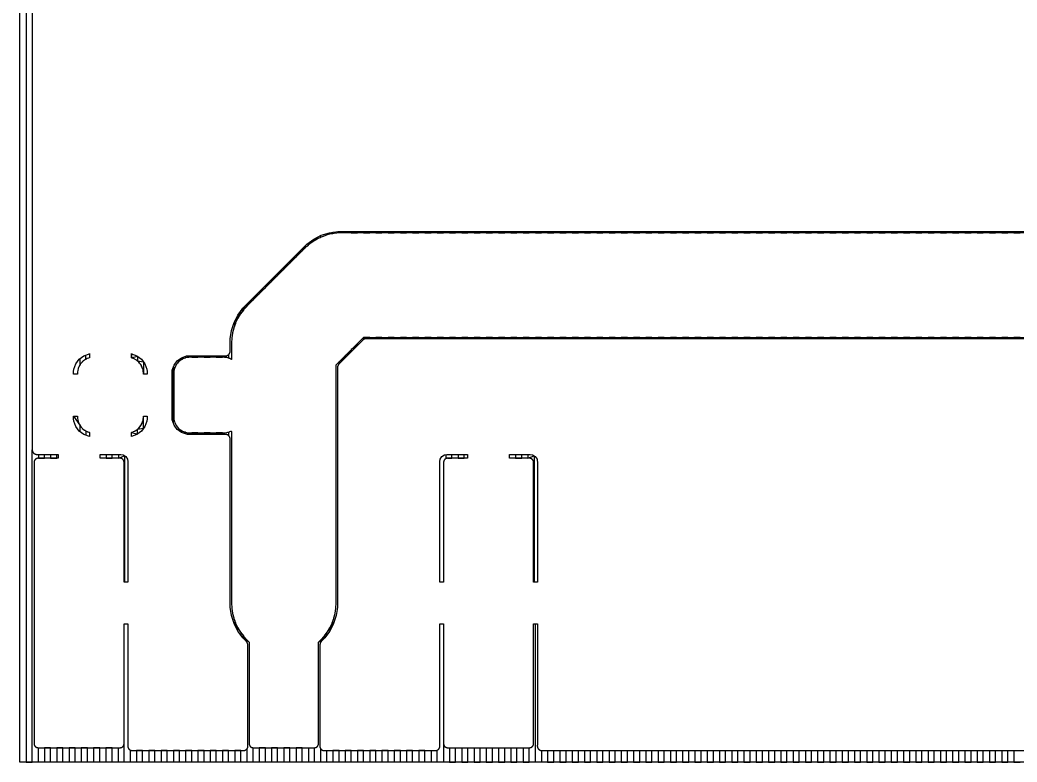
# Model space of a CAD drawing. Header units: metres. Extents: x 141.4 to 191.3, y -114.8 to -61.9.
# Drawn here: x 141.39 to 162.11, y -114.81 to -99.4 of the extents above; entities that cross this region are included whole.
import ezdxf

# ---------------------------------------------------------------- set-up
doc = ezdxf.new("R2010")
doc.units = ezdxf.units.M

msp = doc.modelspace()

# ---------------------------------------------------------------- linework, layer by layer
for points in [[(191.348, -61.907), (191.348, -114.81), (141.392, -114.81), (141.392, -61.907)], [(141.52, -61.907), (141.52, -114.81), (141.647, -114.81), (141.647, -108.326)], [(141.647, -99.072), (141.647, -108.324), (141.647, -108.326), (141.647, -108.328), (141.647, -108.33), (141.647, -108.332), (141.648, -108.334), (141.648, -108.336), (141.648, -108.338), (141.648, -108.34), (141.649, -108.342), (141.649, -108.345), (141.65, -108.347), (141.65, -108.349), (141.651, -108.351), (141.652, -108.353), (141.652, -108.355), (141.653, -108.356), (141.654, -108.358), (141.655, -108.36), (141.655, -108.362), (141.656, -108.364), (141.657, -108.366), (141.658, -108.368), (141.659, -108.37), (141.66, -108.371), (141.662, -108.373), (141.666, -108.38), (141.668, -108.382), (141.669, -108.384), (141.67, -108.386), (141.671, -108.387), (141.673, -108.389), (141.674, -108.39), (141.676, -108.392), (141.677, -108.393), (141.678, -108.395), (141.68, -108.396), (141.682, -108.398), (141.683, -108.399), (141.685, -108.4), (141.686, -108.401), (141.688, -108.403), (141.69, -108.404), (141.692, -108.405), (141.693, -108.406), (141.695, -108.407), (141.697, -108.408), (141.699, -108.409), (141.701, -108.41), (141.703, -108.411), (141.705, -108.412), (141.706, -108.413), (141.708, -108.413), (141.71, -108.414), (141.712, -108.415), (141.714, -108.415), (141.716, -108.416), (141.718, -108.416), (141.721, -108.417), (141.722, -108.417), (141.722, -108.417), (141.724, -108.418), (141.726, -108.418), (141.728, -108.418), (141.73, -108.419), (141.733, -108.419), (141.735, -108.419), (141.737, -108.42), (141.739, -108.42), (141.741, -108.42), (141.743, -108.42), (141.745, -108.42), (142.186, -108.42), (142.186, -108.5), (141.77, -108.5), (141.768, -108.5), (141.766, -108.5), (141.764, -108.5), (141.762, -108.5), (141.76, -108.501), (141.758, -108.501), (141.756, -108.501), (141.754, -108.502), (141.751, -108.502), (141.749, -108.503), (141.747, -108.503), (141.745, -108.504), (141.743, -108.504), (141.741, -108.505), (141.74, -108.506), (141.738, -108.506), (141.736, -108.507), (141.734, -108.508), (141.732, -108.509), (141.73, -108.51), (141.728, -108.511), (141.726, -108.512), (141.725, -108.513), (141.723, -108.514), (141.721, -108.516), (141.719, -108.517), (141.718, -108.518), (141.716, -108.519), (141.715, -108.521), (141.713, -108.522), (141.711, -108.523), (141.71, -108.525), (141.709, -108.526), (141.707, -108.528), (141.706, -108.529), (141.704, -108.531), (141.703, -108.533), (141.702, -108.534), (141.701, -108.536), (141.699, -108.538), (141.698, -108.54), (141.697, -108.541), (141.696, -108.543), (141.695, -108.545), (141.694, -108.547), (141.693, -108.549), (141.692, -108.551), (141.692, -108.552), (141.691, -108.554), (141.69, -108.556), (141.689, -108.558), (141.689, -108.56), (141.688, -108.562), (141.688, -108.564), (141.687, -108.566), (141.687, -108.568), (141.686, -108.57), (141.686, -108.573), (141.686, -108.575), (141.686, -108.577), (141.685, -108.579), (141.685, -108.581), (141.685, -108.583), (141.685, -108.585), (141.685, -114.427), (141.685, -114.429), (141.685, -114.431), (141.685, -114.433), (141.686, -114.435), (141.686, -114.437), (141.686, -114.439), (141.686, -114.442), (141.687, -114.444), (141.687, -114.446), (141.688, -114.448), (141.688, -114.45), (141.689, -114.452), (141.689, -114.454), (141.69, -114.456), (141.691, -114.458), (141.692, -114.46), (141.692, -114.461), (141.693, -114.463), (141.694, -114.465), (141.695, -114.467), (141.696, -114.469), (141.697, -114.471), (141.698, -114.472), (141.699, -114.474), (141.701, -114.476), (141.702, -114.478), (141.703, -114.479), (141.704, -114.481), (141.706, -114.483), (141.707, -114.484), (141.709, -114.486), (141.71, -114.487), (141.711, -114.489), (141.713, -114.49), (141.715, -114.491), (141.716, -114.493), (141.718, -114.494), (141.719, -114.495), (141.721, -114.496), (141.723, -114.498), (141.725, -114.499), (141.726, -114.5), (141.728, -114.501), (141.73, -114.502), (141.732, -114.503), (141.734, -114.504), (141.736, -114.505), (141.738, -114.506), (141.74, -114.506), (141.741, -114.507), (141.743, -114.508), (141.745, -114.508), (141.747, -114.509), (141.749, -114.509), (141.751, -114.51), (141.754, -114.51), (141.756, -114.511), (141.758, -114.511), (141.76, -114.511), (141.762, -114.512), (141.764, -114.512), (141.766, -114.512), (141.768, -114.512), (141.77, -114.512), (143.472, -114.512), (143.474, -114.512), (143.476, -114.512), (143.478, -114.512), (143.48, -114.512), (143.482, -114.511), (143.484, -114.511), (143.486, -114.511), (143.488, -114.51), (143.491, -114.51), (143.493, -114.509), (143.495, -114.509), (143.497, -114.508), (143.499, -114.508), (143.501, -114.507), (143.502, -114.506), (143.504, -114.506), (143.506, -114.505), (143.508, -114.504), (143.51, -114.503), (143.512, -114.502), (143.514, -114.501), (143.516, -114.5), (143.517, -114.499), (143.519, -114.498), (143.521, -114.496), (143.523, -114.495), (143.524, -114.494), (143.526, -114.493), (143.527, -114.491), (143.529, -114.49), (143.531, -114.489), (143.532, -114.487), (143.533, -114.486), (143.535, -114.484), (143.536, -114.483), (143.538, -114.481), (143.539, -114.479), (143.54, -114.478), (143.541, -114.476), (143.543, -114.474), (143.544, -114.472), (143.545, -114.471), (143.546, -114.469), (143.547, -114.467), (143.548, -114.465), (143.549, -114.463), (143.55, -114.461), (143.55, -114.46), (143.551, -114.458), (143.552, -114.456), (143.553, -114.454), (143.553, -114.452), (143.554, -114.45), (143.554, -114.448), (143.555, -114.446), (143.555, -114.444), (143.556, -114.442), (143.556, -114.439), (143.556, -114.437), (143.556, -114.435), (143.557, -114.433), (143.557, -114.431), (143.557, -114.429), (143.557, -114.427), (143.557, -111.941), (143.637, -111.941), (143.637, -114.443), (143.634, -114.457), (143.634, -114.459), (143.634, -114.461), (143.633, -114.463), (143.633, -114.465), (143.633, -114.467), (143.633, -114.469), (143.632, -114.471), (143.632, -114.473), (143.632, -114.475), (143.632, -114.477), (143.632, -114.48), (143.633, -114.482), (143.633, -114.484), (143.633, -114.486), (143.633, -114.488), (143.634, -114.49), (143.634, -114.492), (143.634, -114.494), (143.635, -114.496), (143.635, -114.498), (143.636, -114.5), (143.637, -114.502), (143.637, -114.504), (143.638, -114.506), (143.639, -114.508), (143.642, -114.516), (143.643, -114.518), (143.644, -114.52), (143.645, -114.522), (143.646, -114.524), (143.647, -114.525), (143.648, -114.527), (143.649, -114.529), (143.65, -114.531), (143.651, -114.532), (143.652, -114.534), (143.654, -114.536), (143.655, -114.537), (143.656, -114.539), (143.658, -114.541), (143.659, -114.542), (143.661, -114.544), (143.662, -114.545), (143.664, -114.547), (143.665, -114.548), (143.667, -114.549), (143.668, -114.551), (143.67, -114.552), (143.672, -114.553), (143.674, -114.554), (143.675, -114.555), (143.677, -114.556), (143.679, -114.557), (143.681, -114.558), (143.683, -114.559), (143.684, -114.56), (143.686, -114.561), (143.688, -114.562), (143.696, -114.565), (143.698, -114.566), (143.7, -114.567), (143.702, -114.568), (143.704, -114.568), (143.706, -114.569), (143.708, -114.569), (143.71, -114.57), (143.712, -114.57), (143.714, -114.571), (143.716, -114.571), (143.718, -114.571), (143.721, -114.571), (143.723, -114.572), (143.725, -114.572), (143.727, -114.572), (143.729, -114.572), (146.034, -114.572), (146.036, -114.572), (146.038, -114.572), (146.04, -114.572), (146.042, -114.571), (146.045, -114.571), (146.047, -114.571), (146.049, -114.571), (146.051, -114.57), (146.053, -114.57), (146.055, -114.57), (146.057, -114.569), (146.059, -114.569), (146.061, -114.568), (146.063, -114.567), (146.065, -114.567), (146.067, -114.566), (146.069, -114.565), (146.071, -114.564), (146.073, -114.564), (146.074, -114.563), (146.076, -114.562), (146.078, -114.561), (146.08, -114.56), (146.082, -114.558), (146.083, -114.557), (146.091, -114.552), (146.092, -114.551), (146.094, -114.55), (146.096, -114.549), (146.097, -114.547), (146.099, -114.546), (146.101, -114.545), (146.102, -114.543), (146.104, -114.542), (146.105, -114.54), (146.107, -114.539), (146.108, -114.537), (146.109, -114.536), (146.111, -114.534), (146.112, -114.532), (146.113, -114.531), (146.114, -114.529), (146.115, -114.527), (146.116, -114.525), (146.117, -114.524), (146.118, -114.522), (146.119, -114.52), (146.12, -114.518), (146.121, -114.516), (146.122, -114.514), (146.123, -114.512), (146.124, -114.51), (146.124, -114.508), (146.125, -114.506), (146.125, -114.504), (146.126, -114.502), (146.126, -114.5), (146.127, -114.498), (146.129, -114.49), (146.129, -114.488), (146.129, -114.486), (146.13, -114.484), (146.13, -114.481), (146.13, -114.479), (146.13, -114.477), (146.13, -114.475), (146.13, -114.473), (146.13, -114.471), (146.13, -114.469), (146.13, -114.467), (146.13, -114.465), (146.13, -114.463), (146.129, -114.461), (146.129, -114.459), (146.129, -114.457), (146.125, -114.438), (146.125, -112.373), (146.125, -112.371), (146.125, -112.369), (146.125, -112.367), (146.125, -112.365), (146.124, -112.363), (146.124, -112.361), (146.124, -112.358), (146.123, -112.356), (146.123, -112.354), (146.122, -112.352), (146.122, -112.35), (146.121, -112.348), (146.121, -112.346), (146.12, -112.344), (146.119, -112.342), (146.119, -112.341), (146.115, -112.332), (146.114, -112.33), (146.113, -112.329), (146.113, -112.327), (146.112, -112.325), (146.111, -112.323), (146.11, -112.321), (146.108, -112.319), (146.107, -112.318), (146.106, -112.316), (146.105, -112.314), (146.104, -112.313), (146.102, -112.311), (146.101, -112.309), (146.1, -112.308), (146.098, -112.306), (146.097, -112.305), (146.025, -112.233), (145.921, -112.091), (145.842, -111.934), (145.787, -111.767), (145.76, -111.594), (145.76, -108.1), (145.76, -108.098), (145.76, -108.096), (145.76, -108.094), (145.76, -108.092), (145.759, -108.09), (145.759, -108.088), (145.759, -108.085), (145.758, -108.083), (145.758, -108.081), (145.757, -108.079), (145.757, -108.077), (145.756, -108.075), (145.756, -108.073), (145.755, -108.071), (145.754, -108.069), (145.754, -108.067), (145.75, -108.059), (145.749, -108.057), (145.748, -108.056), (145.748, -108.054), (145.747, -108.052), (145.746, -108.05), (145.745, -108.048), (145.743, -108.046), (145.742, -108.045), (145.741, -108.043), (145.74, -108.041), (145.739, -108.04), (145.737, -108.038), (145.736, -108.036), (145.735, -108.035), (145.733, -108.033), (145.732, -108.032), (145.73, -108.03), (145.729, -108.029), (145.727, -108.028), (145.726, -108.026), (145.724, -108.025), (145.722, -108.024), (145.721, -108.022), (145.719, -108.021), (145.717, -108.02), (145.715, -108.019), (145.714, -108.018), (145.712, -108.017), (145.71, -108.016), (145.708, -108.015), (145.706, -108.014), (145.704, -108.013), (145.696, -108.01), (145.694, -108.009), (145.692, -108.008), (145.69, -108.008), (145.688, -108.007), (145.686, -108.007), (145.684, -108.006), (145.682, -108.006), (145.68, -108.005), (145.678, -108.005), (145.676, -108.004), (145.674, -108.004), (145.672, -108.004), (145.67, -108.004), (145.668, -108.004), (145.666, -108.004), (145.663, -108.004), (144.872, -108.004), (144.856, -108.002), (144.792, -107.98), (144.749, -107.965), (144.698, -107.927), (144.661, -107.899), (144.595, -107.811), (144.558, -107.704), (144.556, -107.688), (144.556, -106.688), (144.558, -106.672), (144.595, -106.565), (144.661, -106.477), (144.749, -106.411), (144.856, -106.374), (144.872, -106.372), (145.663, -106.372), (145.666, -106.372), (145.668, -106.372), (145.67, -106.372), (145.672, -106.372), (145.674, -106.372), (145.676, -106.372), (145.678, -106.371), (145.68, -106.371), (145.682, -106.37), (145.684, -106.37), (145.686, -106.369), (145.688, -106.369), (145.69, -106.368), (145.692, -106.368), (145.694, -106.367), (145.696, -106.366), (145.704, -106.363), (145.706, -106.362), (145.708, -106.361), (145.71, -106.36), (145.712, -106.359), (145.714, -106.358), (145.715, -106.357), (145.717, -106.356), (145.719, -106.355), (145.721, -106.354), (145.722, -106.352), (145.724, -106.351), (145.726, -106.35), (145.727, -106.348), (145.729, -106.347), (145.73, -106.346), (145.732, -106.344), (145.733, -106.343), (145.735, -106.341), (145.736, -106.34), (145.737, -106.338), (145.739, -106.336), (145.74, -106.335), (145.741, -106.333), (145.742, -106.331), (145.743, -106.33), (145.745, -106.328), (145.746, -106.326), (145.747, -106.324), (145.748, -106.322), (145.748, -106.32), (145.749, -106.319), (145.75, -106.317), (145.754, -106.309), (145.754, -106.307), (145.755, -106.305), (145.756, -106.303), (145.756, -106.301), (145.757, -106.299), (145.757, -106.297), (145.758, -106.295), (145.758, -106.293), (145.759, -106.291), (145.759, -106.288), (145.759, -106.286), (145.76, -106.284), (145.76, -106.282), (145.76, -106.28), (145.76, -106.278), (145.76, -106.276), (145.76, -106.021), (145.787, -105.847), (145.842, -105.68), (145.921, -105.524), (145.975, -105.45), (145.975, -105.45), (146.025, -105.382), (147.355, -104.051), (147.497, -103.948), (147.654, -103.868), (147.821, -103.814), (147.994, -103.786), (187.78, -103.786)], [(147.767, -103.863), (147.767, -103.831), (147.895, -103.834), (147.895, -103.802), (148.022, -103.786), (148.022, -103.819)], [(148.15, -103.816), (148.15, -103.786), (148.277, -103.786), (148.277, -103.816), (148.405, -103.816), (148.405, -103.786), (148.532, -103.786), (148.532, -103.816), (148.66, -103.816), (148.66, -103.786), (148.787, -103.786), (148.787, -103.816), (148.915, -103.816), (148.915, -103.786), (149.042, -103.786), (149.042, -103.816), (149.17, -103.816), (149.17, -103.786), (149.297, -103.786), (149.297, -103.816), (149.425, -103.816), (149.425, -103.786), (149.552, -103.786), (149.552, -103.816), (149.68, -103.816), (149.68, -103.786), (149.807, -103.786), (149.807, -103.816), (149.935, -103.816), (149.935, -103.786), (150.062, -103.786), (150.062, -103.816), (150.19, -103.816), (150.19, -103.786), (150.317, -103.786), (150.317, -103.816), (150.445, -103.816), (150.445, -103.786), (150.572, -103.786), (150.572, -103.816), (150.7, -103.816), (150.7, -103.786), (150.827, -103.786), (150.827, -103.816), (150.955, -103.816), (150.955, -103.786), (151.082, -103.786), (151.082, -103.816), (151.21, -103.816), (151.21, -103.786), (151.337, -103.786), (151.337, -103.816), (151.465, -103.816), (151.465, -103.786), (151.592, -103.786), (151.592, -103.816), (151.72, -103.816), (151.72, -103.786), (151.847, -103.786), (151.847, -103.816), (151.975, -103.816), (151.975, -103.786), (152.102, -103.786), (152.102, -103.816), (152.23, -103.816), (152.23, -103.786), (152.357, -103.786), (152.357, -103.816), (152.485, -103.816), (152.485, -103.786), (152.612, -103.786), (152.612, -103.816), (152.74, -103.816), (152.74, -103.786), (152.867, -103.786), (152.867, -103.816), (152.995, -103.816), (152.995, -103.786), (153.122, -103.786), (153.122, -103.816), (153.25, -103.816), (153.25, -103.786), (153.377, -103.786), (153.377, -103.816), (153.505, -103.816), (153.505, -103.786), (153.632, -103.786), (153.632, -103.816), (153.76, -103.816), (153.76, -103.786), (153.887, -103.786), (153.887, -103.816), (154.015, -103.816), (154.015, -103.786), (154.142, -103.786), (154.142, -103.816), (154.27, -103.816), (154.27, -103.786), (154.397, -103.786), (154.397, -103.816), (154.525, -103.816), (154.525, -103.786), (154.652, -103.786), (154.652, -103.816), (154.78, -103.816), (154.78, -103.786), (154.907, -103.786), (154.907, -103.816), (155.035, -103.816), (155.035, -103.786), (155.162, -103.786), (155.162, -103.816), (155.29, -103.816), (155.29, -103.786), (155.417, -103.786), (155.417, -103.816), (155.545, -103.816), (155.545, -103.786), (155.672, -103.786), (155.672, -103.816), (155.8, -103.816), (155.8, -103.786), (155.927, -103.786), (155.927, -103.816), (156.055, -103.816), (156.055, -103.786), (156.182, -103.786), (156.182, -103.816), (156.31, -103.816), (156.31, -103.786), (156.437, -103.786), (156.437, -103.816), (156.565, -103.816), (156.565, -103.786), (156.692, -103.786), (156.692, -103.816), (156.82, -103.816), (156.82, -103.786), (156.947, -103.786), (156.947, -103.816), (157.075, -103.816), (157.075, -103.786), (157.202, -103.786), (157.202, -103.816), (157.33, -103.816), (157.33, -103.786), (157.457, -103.786), (157.457, -103.816), (157.585, -103.816), (157.585, -103.786), (157.712, -103.786), (157.712, -103.816), (157.84, -103.816), (157.84, -103.786), (157.967, -103.786), (157.967, -103.816), (158.095, -103.816), (158.095, -103.786), (158.222, -103.786), (158.222, -103.816), (158.35, -103.816), (158.35, -103.786), (158.477, -103.786), (158.477, -103.816), (158.605, -103.816), (158.605, -103.786), (158.732, -103.786), (158.732, -103.816), (158.86, -103.816), (158.86, -103.786), (158.987, -103.786), (158.987, -103.816), (159.115, -103.816), (159.115, -103.786), (159.242, -103.786), (159.242, -103.816), (159.37, -103.816), (159.37, -103.786), (159.497, -103.786), (159.497, -103.816), (159.625, -103.816), (159.625, -103.786), (159.752, -103.786), (159.752, -103.816), (159.88, -103.816), (159.88, -103.786), (160.007, -103.786), (160.007, -103.816), (160.135, -103.816), (160.135, -103.786), (160.262, -103.786), (160.262, -103.816), (160.39, -103.816), (160.39, -103.786), (160.517, -103.786), (160.517, -103.816), (160.645, -103.816), (160.645, -103.786), (160.772, -103.786), (160.772, -103.816), (160.9, -103.816), (160.9, -103.786), (161.027, -103.786), (161.027, -103.816), (161.155, -103.816), (161.155, -103.786), (161.282, -103.786), (161.282, -103.816), (161.41, -103.816), (161.41, -103.786), (161.537, -103.786), (161.537, -103.816), (161.665, -103.816), (161.665, -103.786), (161.792, -103.786), (161.792, -103.816), (161.92, -103.816), (161.92, -103.786), (162.047, -103.786), (162.047, -103.816), (162.175, -103.816)], [(187.692, -103.816), (148.082, -103.816), (148.08, -103.817), (148.078, -103.817), (147.98, -103.821), (147.978, -103.822), (147.976, -103.822), (147.974, -103.822), (147.971, -103.822), (147.874, -103.837), (147.872, -103.837), (147.87, -103.837), (147.868, -103.838), (147.866, -103.838), (147.771, -103.862), (147.769, -103.863), (147.767, -103.863), (147.765, -103.864), (147.763, -103.865), (147.67, -103.898), (147.669, -103.898), (147.667, -103.899), (147.665, -103.9), (147.663, -103.901), (147.574, -103.943), (147.572, -103.944), (147.57, -103.945), (147.568, -103.946), (147.567, -103.947), (147.482, -103.997), (147.481, -103.998), (147.479, -103.999), (147.477, -104.001), (147.476, -104.002), (147.397, -104.06), (147.395, -104.062), (147.393, -104.063), (147.392, -104.064), (147.39, -104.066), (147.317, -104.132), (147.316, -104.133), (147.314, -104.134), (146.108, -105.341), (146.106, -105.342), (146.105, -105.344), (146.039, -105.417), (146.038, -105.418), (146.036, -105.42), (146.035, -105.421), (146.034, -105.423), (145.975, -105.502), (145.974, -105.504), (145.973, -105.505), (145.972, -105.507), (145.971, -105.509), (145.92, -105.593), (145.919, -105.595), (145.918, -105.597), (145.917, -105.599), (145.916, -105.601), (145.874, -105.689), (145.873, -105.691), (145.873, -105.693), (145.872, -105.695), (145.871, -105.697), (145.838, -105.789), (145.838, -105.789), (145.837, -105.791), (145.837, -105.793), (145.836, -105.795), (145.836, -105.797), (145.812, -105.893), (145.811, -105.895), (145.811, -105.897), (145.81, -105.899), (145.81, -105.901), (145.796, -105.998), (145.795, -106), (145.795, -106.002), (145.795, -106.004), (145.795, -106.006), (145.79, -106.104), (145.79, -106.106), (145.79, -106.109), (145.79, -106.448), (145.784, -106.445), (145.782, -106.444), (145.78, -106.443), (145.778, -106.442), (145.776, -106.441), (145.754, -106.43), (145.752, -106.429), (145.75, -106.429), (145.748, -106.428), (145.746, -106.427), (145.723, -106.419), (145.723, -106.419), (145.721, -106.418), (145.719, -106.417), (145.717, -106.417), (145.715, -106.416), (145.691, -106.41), (145.689, -106.41), (145.687, -106.409), (145.685, -106.409), (145.683, -106.409), (145.659, -106.405), (145.657, -106.405), (145.655, -106.405), (145.653, -106.404), (145.651, -106.404), (145.626, -106.403), (145.624, -106.403), (145.622, -106.403), (144.922, -106.403), (144.92, -106.403), (144.918, -106.403), (144.893, -106.404), (144.891, -106.404), (144.889, -106.405), (144.887, -106.405), (144.885, -106.405), (144.861, -106.409), (144.859, -106.409), (144.857, -106.409), (144.855, -106.41), (144.853, -106.41), (144.829, -106.416), (144.827, -106.417), (144.825, -106.417), (144.823, -106.418), (144.821, -106.419), (144.798, -106.427), (144.796, -106.428), (144.794, -106.429), (144.792, -106.429), (144.79, -106.43), (144.768, -106.441), (144.766, -106.442), (144.764, -106.443), (144.762, -106.444), (144.76, -106.445), (144.739, -106.457), (144.738, -106.458), (144.736, -106.459), (144.734, -106.461), (144.732, -106.462), (144.713, -106.476), (144.711, -106.478), (144.709, -106.479), (144.708, -106.48), (144.706, -106.482), (144.688, -106.498), (144.687, -106.5), (144.685, -106.501), (144.684, -106.503), (144.682, -106.504), (144.666, -106.522), (144.664, -106.524), (144.663, -106.525), (144.662, -106.527), (144.66, -106.529), (144.646, -106.548), (144.645, -106.55), (144.643, -106.552), (144.642, -106.554), (144.641, -106.555), (144.629, -106.576), (144.628, -106.578), (144.627, -106.58), (144.626, -106.582), (144.625, -106.584), (144.614, -106.606), (144.613, -106.608), (144.613, -106.61), (144.612, -106.612), (144.611, -106.614), (144.603, -106.637), (144.603, -106.637), (144.603, -106.637), (144.602, -106.639), (144.601, -106.641), (144.601, -106.643), (144.6, -106.645), (144.594, -106.669), (144.594, -106.671), (144.593, -106.673), (144.593, -106.675), (144.593, -106.677), (144.589, -106.701), (144.589, -106.703), (144.589, -106.705), (144.588, -106.707), (144.588, -106.709), (144.587, -106.734)], [(145.855, -105.743), (145.855, -105.655), (145.982, -105.493), (145.982, -105.44), (146.11, -105.339), (146.11, -105.297), (146.237, -105.212), (146.237, -105.169), (146.365, -105.084), (146.365, -105.042), (146.492, -104.957), (146.492, -104.914), (146.62, -104.829), (146.62, -104.787), (146.747, -104.702), (146.747, -104.659), (146.875, -104.574), (146.875, -104.532), (147.002, -104.447), (147.002, -104.404), (147.13, -104.319), (147.13, -104.277), (147.257, -104.192), (147.257, -104.149), (147.385, -104.071), (147.385, -104.03), (147.512, -103.979), (147.512, -103.94), (147.64, -103.912), (147.64, -103.875)], [(144.58, -107.766), (144.58, -106.61), (144.587, -106.734), (144.587, -106.736), (144.587, -106.738), (144.587, -107.638), (144.587, -107.64), (144.587, -107.642), (144.588, -107.667), (144.588, -107.669), (144.589, -107.671), (144.589, -107.673), (144.589, -107.675), (144.593, -107.699), (144.593, -107.701), (144.593, -107.703), (144.594, -107.705), (144.594, -107.707), (144.6, -107.731), (144.601, -107.733), (144.601, -107.735), (144.602, -107.737), (144.603, -107.739), (144.611, -107.762), (144.612, -107.764), (144.613, -107.766), (144.613, -107.768), (144.614, -107.77), (144.625, -107.792), (144.626, -107.794), (144.627, -107.796), (144.628, -107.798), (144.629, -107.8), (144.641, -107.821), (144.642, -107.822), (144.643, -107.824), (144.645, -107.826), (144.646, -107.828), (144.66, -107.847), (144.662, -107.849), (144.663, -107.851), (144.664, -107.852), (144.666, -107.854), (144.682, -107.872), (144.684, -107.873), (144.685, -107.875), (144.687, -107.876), (144.688, -107.878), (144.706, -107.894), (144.708, -107.896), (144.709, -107.897), (144.711, -107.898), (144.713, -107.9), (144.732, -107.914), (144.734, -107.915), (144.736, -107.917), (144.738, -107.918), (144.739, -107.919), (144.76, -107.931), (144.762, -107.932), (144.764, -107.933), (144.766, -107.934), (144.768, -107.935), (144.79, -107.946), (144.792, -107.947), (144.794, -107.947), (144.796, -107.948), (144.798, -107.949), (144.821, -107.957), (144.821, -107.957), (144.823, -107.958), (144.825, -107.959), (144.827, -107.959), (144.829, -107.96), (144.853, -107.966), (144.855, -107.966), (144.857, -107.967), (144.859, -107.967), (144.861, -107.967), (144.885, -107.971), (144.887, -107.971), (144.889, -107.971), (144.891, -107.972), (144.893, -107.972), (144.918, -107.973), (144.92, -107.973), (144.922, -107.973), (145.622, -107.973), (145.624, -107.973), (145.626, -107.973), (145.651, -107.972), (145.653, -107.972), (145.655, -107.971), (145.657, -107.971), (145.659, -107.971), (145.683, -107.967), (145.685, -107.967), (145.687, -107.967), (145.689, -107.966), (145.691, -107.966), (145.715, -107.96), (145.717, -107.959), (145.719, -107.959), (145.721, -107.958), (145.723, -107.957), (145.746, -107.949), (145.748, -107.948), (145.75, -107.947), (145.752, -107.947), (145.754, -107.946), (145.776, -107.935), (145.778, -107.934), (145.778, -107.934), (145.79, -107.946), (145.79, -111.506), (145.79, -111.508), (145.79, -111.51), (145.795, -111.608), (145.795, -111.61), (145.795, -111.612), (145.795, -111.614), (145.796, -111.617), (145.81, -111.714), (145.81, -111.716), (145.811, -111.718), (145.811, -111.72), (145.812, -111.722), (145.836, -111.817), (145.836, -111.819), (145.837, -111.821), (145.837, -111.823), (145.838, -111.825), (145.871, -111.918), (145.872, -111.919), (145.873, -111.921), (145.873, -111.923), (145.874, -111.925), (145.916, -112.014), (145.917, -112.016), (145.918, -112.018), (145.919, -112.02), (145.92, -112.021), (145.971, -112.106), (145.972, -112.107), (145.973, -112.109), (145.974, -112.111), (145.975, -112.112), (146.034, -112.191), (146.035, -112.193), (146.036, -112.195), (146.038, -112.196), (146.039, -112.198), (146.105, -112.271), (146.106, -112.272), (146.108, -112.274), (146.109, -112.275), (146.111, -112.276), (146.156, -112.317), (146.156, -114.427), (146.156, -114.429), (146.156, -114.431), (146.156, -114.433), (146.156, -114.435), (146.156, -114.437), (146.156, -114.439), (146.157, -114.442), (146.157, -114.444), (146.158, -114.446), (146.158, -114.448), (146.159, -114.45), (146.159, -114.452), (146.16, -114.454), (146.16, -114.456), (146.161, -114.458), (146.162, -114.46), (146.163, -114.461), (146.164, -114.463), (146.165, -114.465), (146.166, -114.467), (146.167, -114.469), (146.168, -114.471), (146.169, -114.472), (146.17, -114.474), (146.171, -114.476), (146.172, -114.478), (146.173, -114.479), (146.175, -114.481), (146.176, -114.483), (146.178, -114.484), (146.179, -114.486), (146.18, -114.487), (146.182, -114.489), (146.183, -114.49), (146.185, -114.491), (146.187, -114.493), (146.188, -114.494), (146.19, -114.495), (146.192, -114.496), (146.193, -114.498), (146.195, -114.499), (146.197, -114.5), (146.199, -114.501), (146.2, -114.502), (146.202, -114.503), (146.204, -114.504), (146.206, -114.505), (146.208, -114.506), (146.21, -114.506), (146.212, -114.507), (146.214, -114.508), (146.216, -114.508), (146.218, -114.509), (146.22, -114.509), (146.222, -114.51), (146.224, -114.51), (146.226, -114.511), (146.228, -114.511), (146.23, -114.511), (146.232, -114.512), (146.234, -114.512), (146.236, -114.512), (146.238, -114.512), (146.241, -114.512), (147.51, -114.512), (147.513, -114.512), (147.515, -114.512), (147.517, -114.512), (147.519, -114.512), (147.521, -114.511), (147.523, -114.511), (147.525, -114.511), (147.527, -114.51), (147.529, -114.51), (147.531, -114.509), (147.533, -114.509), (147.535, -114.508), (147.537, -114.508), (147.539, -114.507), (147.541, -114.506), (147.543, -114.506), (147.545, -114.505), (147.547, -114.504), (147.549, -114.503), (147.551, -114.502), (147.552, -114.501), (147.554, -114.5), (147.556, -114.499), (147.558, -114.498), (147.559, -114.496), (147.561, -114.495), (147.563, -114.494), (147.564, -114.493), (147.566, -114.491), (147.568, -114.49), (147.569, -114.489), (147.571, -114.487), (147.572, -114.486), (147.573, -114.484), (147.575, -114.483), (147.576, -114.481), (147.578, -114.479), (147.579, -114.478), (147.58, -114.476), (147.581, -114.474), (147.582, -114.472), (147.583, -114.471), (147.584, -114.469), (147.585, -114.467), (147.586, -114.465), (147.587, -114.463), (147.588, -114.461), (147.589, -114.46), (147.59, -114.458), (147.591, -114.456), (147.591, -114.454), (147.592, -114.452), (147.592, -114.45), (147.593, -114.448), (147.593, -114.446), (147.594, -114.444), (147.594, -114.442), (147.595, -114.439), (147.595, -114.437), (147.595, -114.435), (147.595, -114.433), (147.595, -114.431), (147.595, -114.429), (147.595, -114.427), (147.595, -112.317), (147.64, -112.276), (147.642, -112.275), (147.643, -112.274), (147.645, -112.272), (147.646, -112.271), (147.712, -112.198), (147.713, -112.196), (147.715, -112.195), (147.716, -112.193), (147.717, -112.191), (147.776, -112.112), (147.777, -112.111), (147.778, -112.109), (147.779, -112.107), (147.78, -112.106), (147.831, -112.021), (147.832, -112.02), (147.833, -112.018), (147.834, -112.016), (147.835, -112.014), (147.877, -111.925), (147.878, -111.923), (147.878, -111.921), (147.879, -111.919), (147.88, -111.918), (147.913, -111.825), (147.913, -111.825), (147.914, -111.823), (147.914, -111.821), (147.915, -111.819), (147.915, -111.817), (147.939, -111.722), (147.94, -111.72), (147.94, -111.718), (147.941, -111.716), (147.941, -111.714), (147.955, -111.617), (147.956, -111.614), (147.956, -111.612), (147.956, -111.61), (147.956, -111.608), (147.961, -111.51), (147.961, -111.508), (147.961, -111.506), (147.961, -106.558), (148.532, -105.988), (187.692, -105.988)], [(187.78, -106.018), (148.584, -106.018), (148.582, -106.018), (148.58, -106.018), (148.578, -106.018), (148.576, -106.018), (148.574, -106.018), (148.572, -106.018), (148.569, -106.019), (148.567, -106.019), (148.565, -106.02), (148.563, -106.02), (148.561, -106.021), (148.559, -106.021), (148.557, -106.022), (148.555, -106.022), (148.553, -106.023), (148.552, -106.024), (148.543, -106.027), (148.541, -106.028), (148.54, -106.029), (148.538, -106.03), (148.536, -106.031), (148.534, -106.032), (148.532, -106.033), (148.53, -106.034), (148.529, -106.035), (148.527, -106.036), (148.525, -106.038), (148.524, -106.039), (148.522, -106.04), (148.52, -106.042), (148.519, -106.043), (148.517, -106.044), (148.516, -106.046), (148.019, -106.542), (148.018, -106.544), (148.016, -106.545), (148.015, -106.547), (148.014, -106.548), (148.012, -106.55), (148.011, -106.552), (148.01, -106.553), (148.009, -106.555), (148.008, -106.557), (148.006, -106.559), (148.005, -106.561), (148.004, -106.562), (148.003, -106.564), (148.003, -106.566), (148.002, -106.568), (148.001, -106.57), (147.997, -106.578), (147.997, -106.58), (147.996, -106.582), (147.995, -106.584), (147.995, -106.586), (147.994, -106.588), (147.994, -106.59), (147.993, -106.592), (147.993, -106.594), (147.992, -106.596), (147.992, -106.598), (147.992, -106.6), (147.991, -106.602), (147.991, -106.604), (147.991, -106.606), (147.991, -106.608), (147.991, -106.611), (147.991, -111.594), (147.983, -111.644), (147.964, -111.767), (147.909, -111.934), (147.83, -112.091), (147.726, -112.233), (147.654, -112.305), (147.653, -112.306), (147.651, -112.308), (147.65, -112.309), (147.649, -112.311), (147.647, -112.313), (147.646, -112.314), (147.645, -112.316), (147.644, -112.318), (147.643, -112.319), (147.641, -112.321), (147.64, -112.323), (147.639, -112.325), (147.638, -112.327), (147.638, -112.329), (147.637, -112.33), (147.636, -112.332), (147.632, -112.341), (147.632, -112.342), (147.631, -112.344), (147.63, -112.346), (147.63, -112.348), (147.629, -112.35), (147.629, -112.352), (147.628, -112.354), (147.628, -112.356), (147.627, -112.358), (147.627, -112.361), (147.627, -112.363), (147.626, -112.365), (147.626, -112.367), (147.626, -112.369), (147.626, -112.371), (147.626, -112.373), (147.626, -114.438), (147.622, -114.457), (147.622, -114.459), (147.622, -114.461), (147.621, -114.463), (147.621, -114.465), (147.621, -114.467), (147.621, -114.469), (147.621, -114.471), (147.621, -114.473), (147.621, -114.475), (147.621, -114.477), (147.621, -114.48), (147.621, -114.482), (147.621, -114.484), (147.621, -114.486), (147.621, -114.488), (147.622, -114.49), (147.622, -114.492), (147.623, -114.494), (147.623, -114.496), (147.624, -114.498), (147.624, -114.5), (147.625, -114.502), (147.625, -114.504), (147.626, -114.506), (147.627, -114.508), (147.63, -114.516), (147.631, -114.518), (147.632, -114.52), (147.633, -114.522), (147.634, -114.524), (147.635, -114.525), (147.636, -114.527), (147.637, -114.529), (147.638, -114.531), (147.639, -114.532), (147.641, -114.534), (147.642, -114.536), (147.643, -114.537), (147.645, -114.539), (147.646, -114.541), (147.647, -114.542), (147.649, -114.544), (147.65, -114.545), (147.652, -114.547), (147.653, -114.548), (147.655, -114.549), (147.657, -114.551), (147.658, -114.552), (147.66, -114.553), (147.662, -114.554), (147.663, -114.555), (147.665, -114.556), (147.667, -114.557), (147.669, -114.558), (147.671, -114.559), (147.673, -114.56), (147.674, -114.561), (147.676, -114.562), (147.685, -114.565), (147.686, -114.566), (147.688, -114.567), (147.69, -114.568), (147.692, -114.568), (147.694, -114.569), (147.696, -114.569), (147.698, -114.57), (147.7, -114.57), (147.702, -114.571), (147.705, -114.571), (147.707, -114.571), (147.709, -114.571), (147.711, -114.572), (147.713, -114.572), (147.715, -114.572), (147.717, -114.572), (150.022, -114.572), (150.024, -114.572), (150.026, -114.572), (150.028, -114.572), (150.03, -114.571), (150.033, -114.571), (150.035, -114.571), (150.037, -114.571), (150.039, -114.57), (150.041, -114.57), (150.043, -114.57), (150.045, -114.569), (150.047, -114.569), (150.049, -114.568), (150.051, -114.567), (150.053, -114.567), (150.055, -114.566), (150.057, -114.565), (150.059, -114.564), (150.061, -114.564), (150.063, -114.563), (150.064, -114.562), (150.066, -114.561), (150.068, -114.56), (150.07, -114.558), (150.072, -114.557), (150.079, -114.552), (150.081, -114.551), (150.082, -114.55), (150.084, -114.549), (150.086, -114.547), (150.087, -114.546), (150.089, -114.545), (150.09, -114.543), (150.092, -114.542), (150.093, -114.54), (150.095, -114.539), (150.096, -114.537), (150.097, -114.536), (150.099, -114.534), (150.1, -114.532), (150.101, -114.531), (150.102, -114.529), (150.103, -114.527), (150.105, -114.525), (150.106, -114.524), (150.107, -114.522), (150.108, -114.52), (150.109, -114.518), (150.109, -114.516), (150.11, -114.514), (150.111, -114.512), (150.112, -114.51), (150.112, -114.508), (150.113, -114.506), (150.114, -114.504), (150.114, -114.502), (150.115, -114.5), (150.115, -114.498), (150.117, -114.49), (150.117, -114.488), (150.117, -114.486), (150.118, -114.484), (150.118, -114.481), (150.118, -114.479), (150.118, -114.477), (150.118, -114.475), (150.118, -114.473), (150.118, -114.471), (150.118, -114.469), (150.118, -114.467), (150.118, -114.465), (150.118, -114.463), (150.117, -114.461), (150.117, -114.459), (150.117, -114.457), (150.114, -114.443), (150.114, -111.941), (150.194, -111.941), (150.194, -114.427), (150.194, -114.429), (150.194, -114.431), (150.194, -114.433), (150.195, -114.435), (150.195, -114.437), (150.195, -114.439), (150.195, -114.442), (150.196, -114.444), (150.196, -114.446), (150.197, -114.448), (150.197, -114.45), (150.198, -114.452), (150.198, -114.454), (150.199, -114.456), (150.2, -114.458), (150.201, -114.46), (150.201, -114.461), (150.202, -114.463), (150.203, -114.465), (150.204, -114.467), (150.205, -114.469), (150.206, -114.471), (150.207, -114.472), (150.208, -114.474), (150.21, -114.476), (150.211, -114.478), (150.212, -114.479), (150.213, -114.481), (150.215, -114.483), (150.216, -114.484), (150.218, -114.486), (150.219, -114.487), (150.22, -114.489), (150.222, -114.49), (150.224, -114.491), (150.225, -114.493), (150.227, -114.494), (150.228, -114.495), (150.23, -114.496), (150.232, -114.498), (150.234, -114.499), (150.235, -114.5), (150.237, -114.501), (150.239, -114.502), (150.241, -114.503), (150.243, -114.504), (150.245, -114.505), (150.247, -114.506), (150.249, -114.506), (150.25, -114.507), (150.252, -114.508), (150.254, -114.508), (150.256, -114.509), (150.258, -114.509), (150.26, -114.51), (150.263, -114.51), (150.265, -114.511), (150.267, -114.511), (150.269, -114.511), (150.271, -114.512), (150.273, -114.512), (150.275, -114.512), (150.277, -114.512), (150.279, -114.512), (151.981, -114.512), (151.983, -114.512), (151.985, -114.512), (151.987, -114.512), (151.989, -114.512), (151.991, -114.511), (151.993, -114.511), (151.995, -114.511), (151.997, -114.51), (152, -114.51), (152.002, -114.509), (152.004, -114.509), (152.006, -114.508), (152.008, -114.508), (152.01, -114.507), (152.011, -114.506), (152.013, -114.506), (152.015, -114.505), (152.017, -114.504), (152.019, -114.503), (152.021, -114.502), (152.023, -114.501), (152.025, -114.5), (152.026, -114.499), (152.028, -114.498), (152.03, -114.496), (152.032, -114.495), (152.033, -114.494), (152.035, -114.493), (152.036, -114.491), (152.038, -114.49), (152.04, -114.489), (152.041, -114.487), (152.042, -114.486), (152.044, -114.484), (152.045, -114.483), (152.047, -114.481), (152.048, -114.479), (152.049, -114.478), (152.05, -114.476), (152.052, -114.474), (152.053, -114.472), (152.054, -114.471), (152.055, -114.469), (152.056, -114.467), (152.057, -114.465), (152.058, -114.463), (152.059, -114.461), (152.059, -114.46), (152.06, -114.458), (152.061, -114.456), (152.062, -114.454), (152.062, -114.452), (152.063, -114.45), (152.063, -114.448), (152.064, -114.446), (152.064, -114.444), (152.065, -114.442), (152.065, -114.439), (152.065, -114.437), (152.065, -114.435), (152.066, -114.433), (152.066, -114.431), (152.066, -114.429), (152.066, -114.427), (152.066, -111.941), (152.146, -111.941), (152.146, -114.443), (152.143, -114.457), (152.143, -114.459), (152.143, -114.461), (152.142, -114.463), (152.142, -114.465), (152.142, -114.467), (152.142, -114.469), (152.141, -114.471), (152.141, -114.473), (152.141, -114.475), (152.141, -114.477), (152.141, -114.48), (152.142, -114.482), (152.142, -114.484), (152.142, -114.486), (152.142, -114.488), (152.143, -114.49), (152.143, -114.492), (152.143, -114.494), (152.144, -114.496), (152.144, -114.498), (152.145, -114.5), (152.146, -114.502), (152.146, -114.504), (152.147, -114.506), (152.148, -114.508), (152.151, -114.516), (152.152, -114.518), (152.153, -114.52), (152.154, -114.522), (152.155, -114.524), (152.156, -114.525), (152.157, -114.527), (152.158, -114.529), (152.159, -114.531), (152.16, -114.532), (152.161, -114.534), (152.163, -114.536), (152.164, -114.537), (152.165, -114.539), (152.167, -114.541), (152.168, -114.542), (152.17, -114.544), (152.171, -114.545), (152.173, -114.547), (152.174, -114.548), (152.176, -114.549), (152.177, -114.551), (152.179, -114.552), (152.181, -114.553), (152.183, -114.554), (152.184, -114.555), (152.186, -114.556), (152.188, -114.557), (152.19, -114.558), (152.192, -114.559), (152.193, -114.56), (152.195, -114.561), (152.197, -114.562), (152.205, -114.565), (152.207, -114.566), (152.209, -114.567), (152.211, -114.568), (152.213, -114.568), (152.215, -114.569), (152.217, -114.569), (152.219, -114.57), (152.221, -114.57), (152.223, -114.571), (152.225, -114.571), (152.227, -114.571), (152.23, -114.571), (152.232, -114.572), (152.234, -114.572), (152.236, -114.572), (152.238, -114.572), (166.372, -114.572)], [(162.175, -105.988), (162.047, -105.988), (162.047, -106.018), (161.92, -106.018), (161.92, -105.988), (161.792, -105.988), (161.792, -106.018), (161.665, -106.018), (161.665, -105.988), (161.537, -105.988), (161.537, -106.018), (161.41, -106.018), (161.41, -105.988), (161.282, -105.988), (161.282, -106.018), (161.155, -106.018), (161.155, -105.988), (161.027, -105.988), (161.027, -106.018), (160.9, -106.018), (160.9, -105.988), (160.772, -105.988), (160.772, -106.018), (160.645, -106.018), (160.645, -105.988), (160.517, -105.988), (160.517, -106.018), (160.39, -106.018), (160.39, -105.988), (160.262, -105.988), (160.262, -106.018), (160.135, -106.018), (160.135, -105.988), (160.007, -105.988), (160.007, -106.018), (159.88, -106.018), (159.88, -105.988), (159.752, -105.988), (159.752, -106.018), (159.625, -106.018), (159.625, -105.988), (159.497, -105.988), (159.497, -106.018), (159.37, -106.018), (159.37, -105.988), (159.242, -105.988), (159.242, -106.018), (159.115, -106.018), (159.115, -105.988), (158.987, -105.988), (158.987, -106.018), (158.86, -106.018), (158.86, -105.988), (158.732, -105.988), (158.732, -106.018), (158.605, -106.018), (158.605, -105.988), (158.477, -105.988), (158.477, -106.018), (158.35, -106.018), (158.35, -105.988), (158.222, -105.988), (158.222, -106.018), (158.095, -106.018), (158.095, -105.988), (157.967, -105.988), (157.967, -106.018), (157.84, -106.018), (157.84, -105.988), (157.712, -105.988), (157.712, -106.018), (157.585, -106.018), (157.585, -105.988), (157.457, -105.988), (157.457, -106.018), (157.33, -106.018), (157.33, -105.988), (157.202, -105.988), (157.202, -106.018), (157.075, -106.018), (157.075, -105.988), (156.947, -105.988), (156.947, -106.018), (156.82, -106.018), (156.82, -105.988), (156.692, -105.988), (156.692, -106.018), (156.565, -106.018), (156.565, -105.988), (156.437, -105.988), (156.437, -106.018), (156.31, -106.018), (156.31, -105.988), (156.182, -105.988), (156.182, -106.018), (156.055, -106.018), (156.055, -105.988), (155.927, -105.988), (155.927, -106.018), (155.8, -106.018), (155.8, -105.988), (155.672, -105.988), (155.672, -106.018), (155.545, -106.018), (155.545, -105.988), (155.417, -105.988), (155.417, -106.018), (155.29, -106.018), (155.29, -105.988), (155.162, -105.988), (155.162, -106.018), (155.035, -106.018), (155.035, -105.988), (154.907, -105.988), (154.907, -106.018), (154.78, -106.018), (154.78, -105.988), (154.652, -105.988), (154.652, -106.018), (154.525, -106.018), (154.525, -105.988), (154.397, -105.988), (154.397, -106.018), (154.27, -106.018), (154.27, -105.988), (154.142, -105.988), (154.142, -106.018), (154.015, -106.018), (154.015, -105.988), (153.887, -105.988), (153.887, -106.018), (153.76, -106.018), (153.76, -105.988), (153.632, -105.988), (153.632, -106.018), (153.505, -106.018), (153.505, -105.988), (153.377, -105.988), (153.377, -106.018), (153.25, -106.018), (153.25, -105.988), (153.122, -105.988), (153.122, -106.018), (152.995, -106.018), (152.995, -105.988), (152.867, -105.988), (152.867, -106.018), (152.74, -106.018), (152.74, -105.988), (152.612, -105.988), (152.612, -106.018), (152.485, -106.018), (152.485, -105.988), (152.357, -105.988), (152.357, -106.018), (152.23, -106.018), (152.23, -105.988), (152.102, -105.988), (152.102, -106.018), (151.975, -106.018), (151.975, -105.988), (151.847, -105.988), (151.847, -106.018), (151.72, -106.018), (151.72, -105.988), (151.592, -105.988), (151.592, -106.018), (151.465, -106.018), (151.465, -105.988), (151.337, -105.988), (151.337, -106.018), (151.21, -106.018), (151.21, -105.988), (151.082, -105.988), (151.082, -106.018), (150.955, -106.018), (150.955, -105.988), (150.827, -105.988), (150.827, -106.018), (150.7, -106.018), (150.7, -105.988), (150.572, -105.988), (150.572, -106.018), (150.445, -106.018), (150.445, -105.988), (150.317, -105.988), (150.317, -106.018), (150.19, -106.018), (150.19, -105.988), (150.062, -105.988), (150.062, -106.018), (149.935, -106.018), (149.935, -105.988), (149.807, -105.988), (149.807, -106.018), (149.68, -106.018), (149.68, -105.988), (149.552, -105.988), (149.552, -106.018), (149.425, -106.018), (149.425, -105.988), (149.297, -105.988), (149.297, -106.018), (149.17, -106.018), (149.17, -105.988), (149.042, -105.988), (149.042, -106.018), (148.915, -106.018), (148.915, -105.988), (148.787, -105.988), (148.787, -106.018), (148.66, -106.018), (148.66, -105.988), (148.532, -105.988), (148.532, -106.033)], [(148.405, -106.115), (148.405, -106.157), (148.277, -106.242), (148.277, -106.285), (148.15, -106.37), (148.15, -106.412), (148.022, -106.497), (148.022, -106.54)], [(142.587, -106.753), (142.507, -106.753), (142.507, -106.695), (142.512, -106.65), (142.554, -106.537), (142.626, -106.442), (142.721, -106.37), (142.834, -106.328), (142.837, -106.327), (142.837, -106.414), (142.829, -106.416), (142.827, -106.417), (142.825, -106.417), (142.823, -106.418), (142.821, -106.419), (142.798, -106.427), (142.796, -106.428), (142.794, -106.429), (142.792, -106.429), (142.79, -106.43), (142.768, -106.441), (142.766, -106.442), (142.764, -106.443), (142.762, -106.444), (142.76, -106.445), (142.739, -106.457), (142.738, -106.458), (142.736, -106.459), (142.734, -106.461), (142.732, -106.462), (142.713, -106.476), (142.711, -106.478), (142.709, -106.479), (142.708, -106.48), (142.706, -106.482), (142.688, -106.498), (142.687, -106.5), (142.685, -106.501), (142.684, -106.503), (142.682, -106.504), (142.666, -106.522), (142.664, -106.524), (142.663, -106.525), (142.662, -106.527), (142.66, -106.529), (142.646, -106.548), (142.645, -106.55), (142.643, -106.552), (142.642, -106.554), (142.641, -106.555), (142.629, -106.576), (142.628, -106.578), (142.627, -106.58), (142.626, -106.582), (142.625, -106.584), (142.614, -106.606), (142.613, -106.608), (142.613, -106.61), (142.612, -106.612), (142.611, -106.614), (142.603, -106.637), (142.603, -106.637), (142.603, -106.637), (142.602, -106.639), (142.601, -106.641), (142.601, -106.643), (142.6, -106.645), (142.594, -106.669), (142.594, -106.671), (142.593, -106.673), (142.593, -106.675), (142.593, -106.677), (142.589, -106.701), (142.589, -106.703), (142.589, -106.705), (142.588, -106.707), (142.588, -106.709), (142.587, -106.734), (142.587, -106.736), (142.587, -106.738), (142.587, -106.753)], [(142.634, -106.435), (142.634, -106.567)], [(142.762, -106.444), (142.762, -106.355)], [(143.707, -106.327), (143.707, -106.414), (143.707, -106.414), (143.707, -106.327), (143.71, -106.328), (143.823, -106.37), (143.918, -106.442), (143.99, -106.537), (144.032, -106.65), (144.037, -106.695), (144.037, -106.753), (143.957, -106.753), (143.957, -106.738), (143.957, -106.736), (143.957, -106.734), (143.956, -106.709), (143.956, -106.707), (143.955, -106.705), (143.955, -106.703), (143.955, -106.701), (143.951, -106.677), (143.951, -106.675), (143.951, -106.673), (143.95, -106.671), (143.95, -106.669), (143.944, -106.645), (143.943, -106.643), (143.943, -106.641), (143.942, -106.639), (143.941, -106.637), (143.933, -106.614), (143.932, -106.612), (143.931, -106.61), (143.931, -106.608), (143.93, -106.606), (143.919, -106.584), (143.918, -106.582), (143.917, -106.58), (143.916, -106.578), (143.915, -106.576), (143.903, -106.555), (143.902, -106.554), (143.901, -106.552), (143.899, -106.55), (143.898, -106.548), (143.884, -106.529), (143.882, -106.527), (143.881, -106.525), (143.88, -106.524), (143.878, -106.522), (143.862, -106.504), (143.86, -106.503), (143.859, -106.501), (143.857, -106.5), (143.856, -106.498), (143.838, -106.482), (143.836, -106.48), (143.835, -106.479), (143.833, -106.478), (143.831, -106.476), (143.812, -106.462), (143.81, -106.461), (143.808, -106.459), (143.806, -106.458), (143.805, -106.457), (143.784, -106.445), (143.782, -106.444), (143.78, -106.443), (143.778, -106.442), (143.776, -106.441), (143.754, -106.43), (143.752, -106.429), (143.75, -106.429), (143.748, -106.428), (143.746, -106.427), (143.723, -106.419), (143.723, -106.419), (143.721, -106.418), (143.719, -106.417), (143.717, -106.417), (143.715, -106.416), (143.707, -106.414), (143.834, -106.379), (143.834, -106.479), (143.962, -106.5), (143.962, -106.753)], [(144.707, -106.481), (144.707, -106.442), (144.835, -106.415), (144.835, -106.381), (144.962, -106.372), (144.962, -106.403), (145.09, -106.403), (145.09, -106.372), (145.217, -106.372), (145.217, -106.403), (145.345, -106.403), (145.345, -106.372), (145.472, -106.372), (145.472, -106.403), (145.6, -106.403), (145.6, -106.372)], [(145.727, -106.349), (145.727, -106.42)], [(142.507, -107.623), (142.587, -107.623), (142.587, -107.638), (142.587, -107.64), (142.587, -107.642), (142.588, -107.667), (142.588, -107.669), (142.589, -107.671), (142.589, -107.673), (142.589, -107.675), (142.593, -107.699), (142.593, -107.701), (142.593, -107.703), (142.594, -107.705), (142.594, -107.707), (142.6, -107.731), (142.601, -107.733), (142.601, -107.735), (142.602, -107.737), (142.603, -107.739), (142.611, -107.762), (142.612, -107.764), (142.613, -107.766), (142.613, -107.768), (142.614, -107.77), (142.625, -107.792), (142.626, -107.794), (142.627, -107.796), (142.628, -107.798), (142.629, -107.8), (142.641, -107.821), (142.642, -107.822), (142.643, -107.824), (142.645, -107.826), (142.646, -107.828), (142.66, -107.847), (142.662, -107.849), (142.663, -107.851), (142.664, -107.852), (142.666, -107.854), (142.682, -107.872), (142.684, -107.873), (142.685, -107.875), (142.687, -107.876), (142.688, -107.878), (142.706, -107.894), (142.708, -107.896), (142.709, -107.897), (142.711, -107.898), (142.713, -107.9), (142.732, -107.914), (142.734, -107.915), (142.736, -107.917), (142.738, -107.918), (142.739, -107.919), (142.76, -107.931), (142.762, -107.932), (142.764, -107.933), (142.766, -107.934), (142.768, -107.935), (142.79, -107.946), (142.792, -107.947), (142.794, -107.947), (142.796, -107.948), (142.798, -107.949), (142.821, -107.957), (142.821, -107.957), (142.823, -107.958), (142.825, -107.959), (142.827, -107.959), (142.829, -107.96), (142.837, -107.962), (142.837, -108.049), (142.834, -108.048), (142.721, -108.006), (142.626, -107.934), (142.554, -107.839), (142.512, -107.726), (142.507, -107.681), (142.507, -107.623), (142.634, -107.809), (142.634, -107.941)], [(143.707, -107.962), (143.715, -107.96), (143.717, -107.959), (143.719, -107.959), (143.721, -107.958), (143.723, -107.957), (143.746, -107.949), (143.748, -107.948), (143.75, -107.947), (143.752, -107.947), (143.754, -107.946), (143.776, -107.935), (143.778, -107.934), (143.78, -107.933), (143.782, -107.932), (143.784, -107.931), (143.805, -107.919), (143.806, -107.918), (143.808, -107.917), (143.81, -107.915), (143.812, -107.914), (143.831, -107.9), (143.833, -107.898), (143.835, -107.897), (143.836, -107.896), (143.838, -107.894), (143.856, -107.878), (143.857, -107.876), (143.859, -107.875), (143.86, -107.873), (143.862, -107.872), (143.878, -107.854), (143.88, -107.852), (143.881, -107.851), (143.882, -107.849), (143.884, -107.847), (143.898, -107.828), (143.899, -107.826), (143.901, -107.824), (143.902, -107.822), (143.903, -107.821), (143.915, -107.8), (143.916, -107.798), (143.917, -107.796), (143.918, -107.794), (143.919, -107.792), (143.93, -107.77), (143.931, -107.768), (143.931, -107.766), (143.932, -107.764), (143.933, -107.762), (143.941, -107.739), (143.941, -107.739), (143.942, -107.737), (143.943, -107.735), (143.943, -107.733), (143.944, -107.731), (143.95, -107.707), (143.95, -107.705), (143.951, -107.703), (143.951, -107.701), (143.951, -107.699), (143.955, -107.675), (143.955, -107.673), (143.955, -107.671), (143.956, -107.669), (143.956, -107.667), (143.957, -107.642), (143.957, -107.64), (143.957, -107.638), (143.957, -107.623), (144.037, -107.623), (144.037, -107.681), (144.032, -107.726), (143.99, -107.839), (143.918, -107.934), (143.823, -108.006), (143.71, -108.048), (143.707, -108.049), (143.707, -107.962), (143.834, -107.997), (143.834, -107.897), (143.962, -107.876), (143.962, -107.623)], [(142.762, -107.932), (142.762, -108.021)], [(145.6, -108.004), (145.6, -107.973), (145.472, -107.973), (145.472, -108.004), (145.345, -108.004), (145.345, -107.973), (145.217, -107.973), (145.217, -108.004), (145.09, -108.004), (145.09, -107.973), (144.962, -107.973), (144.962, -108.004), (144.835, -107.995), (144.835, -107.961), (144.707, -107.934), (144.707, -107.895)], [(145.727, -107.956), (145.727, -108.027)], [(141.775, -108.42), (141.775, -108.5), (141.902, -108.5), (141.902, -108.42), (142.03, -108.42), (142.03, -108.5), (142.157, -108.5), (142.157, -108.42)], [(143.557, -108.585), (143.557, -108.583), (143.557, -108.581), (143.557, -108.579), (143.556, -108.577), (143.556, -108.575), (143.556, -108.573), (143.556, -108.57), (143.555, -108.568), (143.555, -108.566), (143.554, -108.564), (143.554, -108.562), (143.553, -108.56), (143.553, -108.558), (143.552, -108.556), (143.551, -108.554), (143.55, -108.552), (143.55, -108.551), (143.549, -108.549), (143.548, -108.547), (143.547, -108.545), (143.546, -108.543), (143.545, -108.541), (143.544, -108.54), (143.543, -108.538), (143.541, -108.536), (143.54, -108.534), (143.539, -108.533), (143.538, -108.531), (143.536, -108.529), (143.535, -108.528), (143.533, -108.526), (143.532, -108.525), (143.531, -108.523), (143.529, -108.522), (143.527, -108.521), (143.526, -108.519), (143.524, -108.518), (143.523, -108.517), (143.521, -108.516), (143.519, -108.514), (143.517, -108.513), (143.516, -108.512), (143.514, -108.511), (143.512, -108.51), (143.51, -108.509), (143.508, -108.508), (143.506, -108.507), (143.504, -108.506), (143.502, -108.506), (143.501, -108.505), (143.499, -108.504), (143.497, -108.504), (143.495, -108.503), (143.493, -108.503), (143.491, -108.502), (143.488, -108.502), (143.486, -108.501), (143.484, -108.501), (143.482, -108.501), (143.48, -108.5), (143.478, -108.5), (143.476, -108.5), (143.474, -108.5), (143.472, -108.5), (143.056, -108.5), (143.056, -108.42), (143.488, -108.42), (143.536, -108.43), (143.591, -108.466), (143.627, -108.521), (143.637, -108.569), (143.637, -111.071), (143.557, -111.071), (143.557, -108.585)], [(143.183, -108.42), (143.183, -108.5), (143.311, -108.5), (143.311, -108.42), (143.438, -108.42), (143.438, -108.5), (143.566, -108.449), (143.566, -111.071)], [(150.279, -108.5), (150.277, -108.5), (150.275, -108.5), (150.273, -108.5), (150.271, -108.5), (150.269, -108.501), (150.267, -108.501), (150.265, -108.501), (150.263, -108.502), (150.26, -108.502), (150.258, -108.503), (150.256, -108.503), (150.254, -108.504), (150.252, -108.504), (150.25, -108.505), (150.249, -108.506), (150.247, -108.506), (150.245, -108.507), (150.243, -108.508), (150.241, -108.509), (150.239, -108.51), (150.237, -108.511), (150.235, -108.512), (150.234, -108.513), (150.232, -108.514), (150.23, -108.516), (150.228, -108.517), (150.227, -108.518), (150.225, -108.519), (150.224, -108.521), (150.222, -108.522), (150.22, -108.523), (150.219, -108.525), (150.218, -108.526), (150.216, -108.528), (150.215, -108.529), (150.213, -108.531), (150.212, -108.533), (150.211, -108.534), (150.21, -108.536), (150.208, -108.538), (150.207, -108.54), (150.206, -108.541), (150.205, -108.543), (150.204, -108.545), (150.203, -108.547), (150.202, -108.549), (150.201, -108.551), (150.201, -108.552), (150.2, -108.554), (150.199, -108.556), (150.198, -108.558), (150.198, -108.56), (150.197, -108.562), (150.197, -108.564), (150.196, -108.566), (150.196, -108.568), (150.195, -108.57), (150.195, -108.573), (150.195, -108.575), (150.195, -108.577), (150.194, -108.579), (150.194, -108.581), (150.194, -108.583), (150.194, -108.585), (150.194, -111.071), (150.114, -111.071), (150.114, -108.569), (150.124, -108.521), (150.16, -108.466), (150.215, -108.43), (150.263, -108.42), (150.695, -108.42), (150.695, -108.5), (150.279, -108.5), (150.369, -108.5), (150.369, -108.42), (150.497, -108.42), (150.497, -108.5), (150.624, -108.5), (150.624, -108.42)], [(150.242, -108.424), (150.242, -108.509)], [(152.066, -108.585), (152.066, -108.583), (152.066, -108.581), (152.066, -108.579), (152.065, -108.577), (152.065, -108.575), (152.065, -108.573), (152.065, -108.57), (152.064, -108.568), (152.064, -108.566), (152.063, -108.564), (152.063, -108.562), (152.062, -108.56), (152.062, -108.558), (152.061, -108.556), (152.06, -108.554), (152.059, -108.552), (152.059, -108.551), (152.058, -108.549), (152.057, -108.547), (152.056, -108.545), (152.055, -108.543), (152.054, -108.541), (152.053, -108.54), (152.052, -108.538), (152.05, -108.536), (152.049, -108.534), (152.048, -108.533), (152.047, -108.531), (152.045, -108.529), (152.044, -108.528), (152.042, -108.526), (152.041, -108.525), (152.04, -108.523), (152.038, -108.522), (152.036, -108.521), (152.035, -108.519), (152.033, -108.518), (152.032, -108.517), (152.03, -108.516), (152.028, -108.514), (152.026, -108.513), (152.025, -108.512), (152.023, -108.511), (152.021, -108.51), (152.019, -108.509), (152.017, -108.508), (152.015, -108.507), (152.013, -108.506), (152.011, -108.506), (152.01, -108.505), (152.008, -108.504), (152.006, -108.504), (152.004, -108.503), (152.002, -108.503), (152, -108.502), (151.997, -108.502), (151.995, -108.501), (151.993, -108.501), (151.991, -108.501), (151.989, -108.5), (151.987, -108.5), (151.985, -108.5), (151.983, -108.5), (151.981, -108.5), (151.565, -108.5), (151.565, -108.42), (151.997, -108.42), (152.045, -108.43), (152.1, -108.466), (152.136, -108.521), (152.142, -108.548), (152.142, -108.55), (152.146, -108.569), (152.146, -111.071), (152.066, -111.071), (152.066, -108.585)], [(151.692, -108.42), (151.692, -108.5), (151.82, -108.5), (151.82, -108.42), (151.947, -108.42), (151.947, -108.5), (152.075, -108.449), (152.075, -111.071)], [(145.855, -111.871), (145.855, -111.959), (145.982, -112.122), (145.982, -112.174), (146.11, -112.275), (146.11, -112.321)], [(147.64, -112.325), (147.64, -112.277), (147.767, -112.177), (147.767, -112.124), (147.895, -111.963), (147.895, -111.876)], [(143.56, -114.81), (143.56, -111.941)], [(150.19, -111.941), (150.19, -114.81), (150.062, -114.81), (150.062, -114.563)], [(152.23, -114.571), (152.23, -114.81), (152.102, -114.81), (152.102, -111.941)], [(143.432, -114.512), (143.432, -114.81), (143.305, -114.81), (143.305, -114.512), (143.177, -114.512), (143.177, -114.81), (143.05, -114.81), (143.05, -114.512), (142.922, -114.512), (142.922, -114.81), (142.795, -114.81), (142.795, -114.512), (142.667, -114.512), (142.667, -114.81), (142.54, -114.81), (142.54, -114.512), (142.412, -114.512), (142.412, -114.81), (142.285, -114.81), (142.285, -114.512), (142.157, -114.512), (142.157, -114.81), (142.03, -114.81), (142.03, -114.512), (141.902, -114.512), (141.902, -114.81), (141.775, -114.81), (141.775, -114.512)], [(146.11, -114.535), (146.11, -114.81), (145.982, -114.81), (145.982, -114.572), (145.855, -114.572), (145.855, -114.81), (145.727, -114.81), (145.727, -114.572), (145.6, -114.572), (145.6, -114.81), (145.472, -114.81), (145.472, -114.572), (145.345, -114.572), (145.345, -114.81), (145.217, -114.81), (145.217, -114.572), (145.09, -114.572), (145.09, -114.81), (144.962, -114.81), (144.962, -114.572), (144.835, -114.572), (144.835, -114.81), (144.707, -114.81), (144.707, -114.572), (144.58, -114.572), (144.58, -114.81), (144.452, -114.81), (144.452, -114.572), (144.325, -114.572), (144.325, -114.81), (144.197, -114.81), (144.197, -114.572), (144.07, -114.572), (144.07, -114.81), (143.942, -114.81), (143.942, -114.572), (143.815, -114.572), (143.815, -114.81), (143.687, -114.81), (143.687, -114.562)], [(147.385, -114.512), (147.385, -114.81), (147.257, -114.81), (147.257, -114.512), (147.13, -114.512), (147.13, -114.81), (147.002, -114.81), (147.002, -114.512), (146.875, -114.512), (146.875, -114.81), (146.747, -114.81), (146.747, -114.512), (146.62, -114.512), (146.62, -114.81), (146.492, -114.81), (146.492, -114.512), (146.365, -114.512), (146.365, -114.81), (146.237, -114.81), (146.237, -114.512)], [(147.64, -114.533), (147.64, -114.81), (147.512, -114.81), (147.512, -114.512)], [(149.935, -114.572), (149.935, -114.81), (149.807, -114.81), (149.807, -114.572), (149.68, -114.572), (149.68, -114.81), (149.552, -114.81), (149.552, -114.572), (149.425, -114.572), (149.425, -114.81), (149.297, -114.81), (149.297, -114.572), (149.17, -114.572), (149.17, -114.81), (149.042, -114.81), (149.042, -114.572), (148.915, -114.572), (148.915, -114.81), (148.787, -114.81), (148.787, -114.572), (148.66, -114.572), (148.66, -114.81), (148.532, -114.81), (148.532, -114.572), (148.405, -114.572), (148.405, -114.81), (148.277, -114.81), (148.277, -114.572), (148.15, -114.572), (148.15, -114.81), (148.022, -114.81), (148.022, -114.572), (147.895, -114.572), (147.895, -114.81), (147.767, -114.81), (147.767, -114.572)], [(150.317, -114.512), (150.317, -114.81), (150.445, -114.81), (150.445, -114.512), (150.572, -114.512), (150.572, -114.81), (150.7, -114.81), (150.7, -114.512), (150.827, -114.512), (150.827, -114.81), (150.955, -114.81), (150.955, -114.512), (151.082, -114.512), (151.082, -114.81), (151.21, -114.81), (151.21, -114.512), (151.337, -114.512), (151.337, -114.81), (151.465, -114.81), (151.465, -114.512), (151.592, -114.512), (151.592, -114.81), (151.72, -114.81), (151.72, -114.512), (151.847, -114.512), (151.847, -114.81), (151.975, -114.81), (151.975, -114.512)], [(152.357, -114.572), (152.357, -114.81), (152.485, -114.81), (152.485, -114.572), (152.612, -114.572), (152.612, -114.81), (152.74, -114.81), (152.74, -114.572), (152.867, -114.572), (152.867, -114.81), (152.995, -114.81), (152.995, -114.572), (153.122, -114.572), (153.122, -114.81), (153.25, -114.81), (153.25, -114.572), (153.377, -114.572), (153.377, -114.81), (153.505, -114.81), (153.505, -114.572), (153.632, -114.572), (153.632, -114.81), (153.76, -114.81), (153.76, -114.572), (153.887, -114.572), (153.887, -114.81), (154.015, -114.81), (154.015, -114.572), (154.142, -114.572), (154.142, -114.81), (154.27, -114.81), (154.27, -114.572), (154.397, -114.572), (154.397, -114.81), (154.525, -114.81), (154.525, -114.572), (154.652, -114.572), (154.652, -114.81), (154.78, -114.81), (154.78, -114.572), (154.907, -114.572), (154.907, -114.81), (155.035, -114.81), (155.035, -114.572), (155.162, -114.572), (155.162, -114.81), (155.29, -114.81), (155.29, -114.572), (155.417, -114.572), (155.417, -114.81), (155.545, -114.81), (155.545, -114.572), (155.672, -114.572), (155.672, -114.81), (155.8, -114.81), (155.8, -114.572), (155.927, -114.572), (155.927, -114.81), (156.055, -114.81), (156.055, -114.572), (156.182, -114.572), (156.182, -114.81), (156.31, -114.81), (156.31, -114.572), (156.437, -114.572), (156.437, -114.81), (156.565, -114.81), (156.565, -114.572), (156.692, -114.572), (156.692, -114.81), (156.82, -114.81), (156.82, -114.572), (156.947, -114.572), (156.947, -114.81), (157.075, -114.81), (157.075, -114.572), (157.202, -114.572), (157.202, -114.81), (157.33, -114.81), (157.33, -114.572), (157.457, -114.572), (157.457, -114.81), (157.585, -114.81), (157.585, -114.572), (157.712, -114.572), (157.712, -114.81), (157.84, -114.81), (157.84, -114.572), (157.967, -114.572), (157.967, -114.81), (158.095, -114.81), (158.095, -114.572), (158.222, -114.572), (158.222, -114.81), (158.35, -114.81), (158.35, -114.572), (158.477, -114.572), (158.477, -114.81), (158.605, -114.81), (158.605, -114.572), (158.732, -114.572), (158.732, -114.81), (158.86, -114.81), (158.86, -114.572), (158.987, -114.572), (158.987, -114.81), (159.115, -114.81), (159.115, -114.572), (159.242, -114.572), (159.242, -114.81), (159.37, -114.81), (159.37, -114.572), (159.497, -114.572), (159.497, -114.81), (159.625, -114.81), (159.625, -114.572), (159.752, -114.572), (159.752, -114.81), (159.88, -114.81), (159.88, -114.572), (160.007, -114.572), (160.007, -114.81), (160.135, -114.81), (160.135, -114.572), (160.262, -114.572), (160.262, -114.81), (160.39, -114.81), (160.39, -114.572), (160.517, -114.572), (160.517, -114.81), (160.645, -114.81), (160.645, -114.572), (160.772, -114.572), (160.772, -114.81), (160.9, -114.81), (160.9, -114.572), (161.027, -114.572), (161.027, -114.81), (161.155, -114.81), (161.155, -114.572), (161.282, -114.572), (161.282, -114.81), (161.41, -114.81), (161.41, -114.572), (161.537, -114.572), (161.537, -114.81), (161.665, -114.81), (161.665, -114.572), (161.792, -114.572), (161.792, -114.81), (161.92, -114.81), (161.92, -114.572), (162.047, -114.572), (162.047, -114.81), (162.175, -114.81)]]:
    msp.add_lwpolyline(points)

doc.saveas('drawing.dxf')
